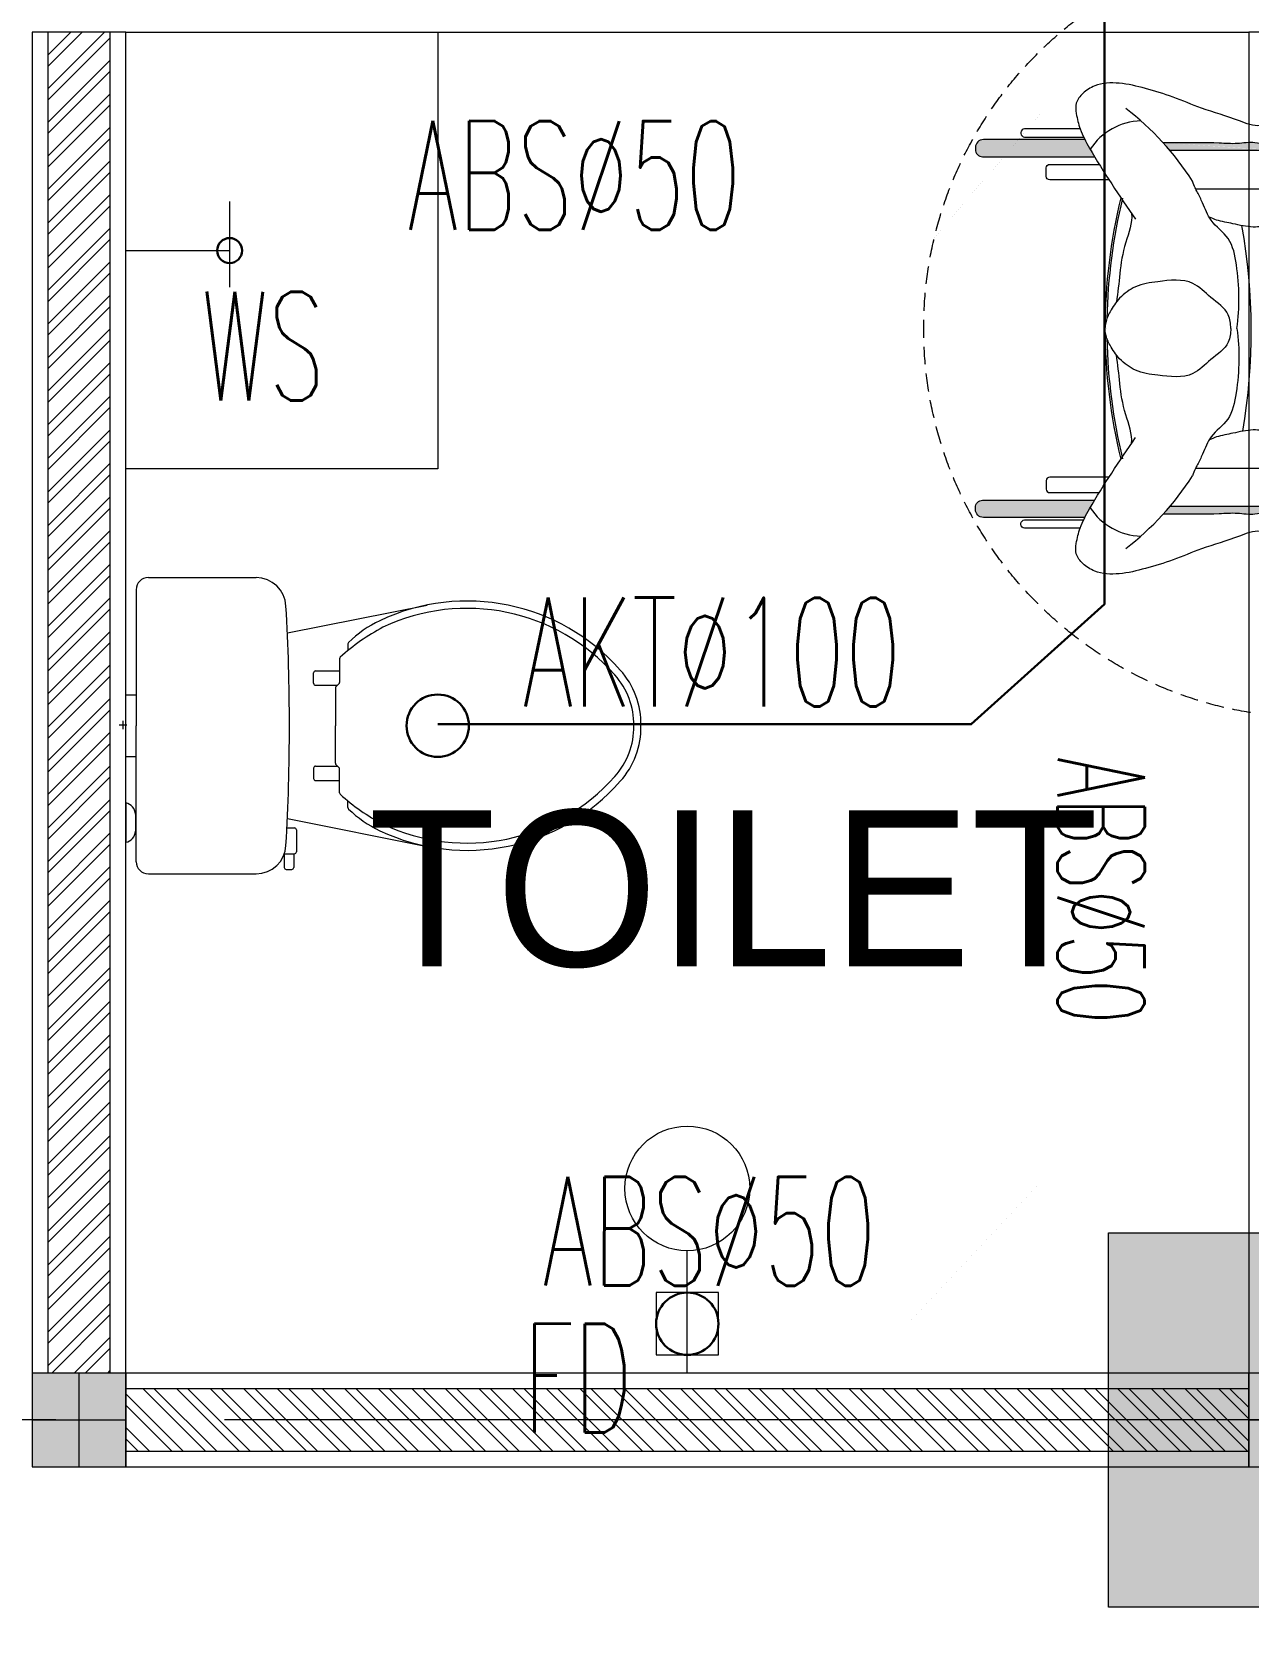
# Model space of a CAD drawing. Header units: millimetres. Extents: x -280308 to 6402717, y -14 to 2073074.
# Drawn here: x 5533 to 7483, y 492513 to 495098 of the extents above; entities that cross this region are included whole.
import ezdxf
from ezdxf.enums import TextEntityAlignment as Align

# ---------------------------------------------------------------- set-up
doc = ezdxf.new("R2010")
doc.units = ezdxf.units.MM
for name, pattern in [('ACAD_ISO08W100', [36, 24, -3, 6, -3]), ('DASHED2', [0.375, 0.25, -0.125]), ('Default', [0])]:
    doc.linetypes.add(name, pattern=pattern)
doc.layers.get('0').update_dxf_attribs({"lineweight": 0})
for name, color, linetype, lineweight, true_color in [('-P-ABK', 7, 'Continuous', 30, 0x05ffff), ('-P-AK', 7, 'Continuous', 30, 0xff0a0a), ('A-FILL-1', 7, 'Continuous', 0, 0x454545), ('A-FILL-4', 9, 'Continuous', 0, 0x808080), ('P-AKT', 7, 'Continuous', 30, 0xfe0101)]:
    doc.layers.add(name, color=color, linetype=linetype, lineweight=lineweight, true_color=true_color)
for name, color, linetype, lineweight in [('A-ALINE-1', 91, 'Continuous', 20), ('A-ALINE-3', 111, 'Continuous', 15), ('A-ALINE-6', 117, 'Continuous', 9), ('A-ANNOTATION', 144, 'Continuous', 0), ('A-Furn', 250, 'Continuous', 0), ('A-FURN-EQPM', 177, 'Continuous', 0), ('ARSIR', 251, 'Continuous', 0), ('I-FURN-EQPM', 175, 'Continuous', 0), ('Struktur', 80, 'Continuous', 20)]:
    doc.layers.add(name, color=color, linetype=linetype, lineweight=lineweight)
doc.layers.add('A-TEXT', color=254, linetype='Continuous')
doc.layers.add('Teks-PL', color=7, linetype='Default', true_color=0xff0a0a)
doc.styles.add('Annotative', font='arial.ttf', dxfattribs={"height": 1.25})
doc.styles.add('romans', font='BKANT.TTF')
doc.styles.add('RS', font='ROMANS.SHX', dxfattribs={"width": 0.8})
doc.styles.get("Standard").update_dxf_attribs({"font": 'arial.ttf'})

# ---------------------------------------------------------------- blocks, each defined once
blk = doc.blocks.new('disable people')
at = {"layer": 'A-FILL-4'}
h = blk.add_hatch(color=256, dxfattribs=at)
edge = h.paths.add_edge_path()
edge.add_spline(control_points=[(-3.796474417917125, 4.952000308492416), (-3.760681164754715, 5.053013868617654), (-3.704158616363202, 5.157722778494588), (-3.734610711559071, 5.255821520916697)], knot_values=[0.9037914775148974, 0.9037914775148974, 0.9037914775148974, 0.9037914775337845, 1.21384703267489, 1.21384703267489, 1.21384703267489, 1.213847032693339], degree=3, periodic=0)
edge.add_line((-3.734610711562709, 5.255821520934205), (-4.964782523813881, 5.255821520934205))
edge.add_arc((-4.964782523813483, 5.035821520934178), 0.2200000000000129, 89.99999999999999, 179.9999999999926)
edge.add_line((-5.184782523814647, 5.035821520934178), (-5.184782523814647, 4.952000308504779))
edge.add_line((-5.184782523814647, 4.952000308504921), (-3.796474417913829, 4.952000308504921))
edge = h.paths.add_edge_path()
edge.add_spline(control_points=[(0.1341749100720335, 5.166089496497762), (-0.07234800000333053, 5.166001675629786), (-0.553623694469934, 5.165540411955988), (-1.20498952116759, 5.174735433441811), (-1.923735004729679, 5.122992935595903), (-2.472725316985816, 5.224835962467296), (-2.818046584459807, 5.044581019589032), (-3.008957661264503, 4.952000308504921)], knot_values=[0.4124965523283914, 0.4124965523283914, 0.4124965523283914, 0.4124965523283914, 0.6874227009135008, 1.856497828568305, 2.363121600141893, 2.852056937546859, 3.479819935797773, 3.479819935797798, 3.479819935797798, 3.479819935797798], degree=3, periodic=0)
edge.add_line((-3.008957661264503, 4.952000308504921), (-0.05374037849282143, 4.952000308504893))
edge.add_arc((6.001229472374689, -0.1731919023486626), 7.932859200384009, 137.696407415366, 139.7539587547804, ccw=False)
edge = h.paths.add_edge_path()
edge.add_line((5.131749954041879, 5.255821520934205), (2.308872463095783, 5.255821520934205))
edge.add_spline(control_points=[(2.308872463096122, 5.255821520934205), (2.267732188407535, 5.17631198661752), (2.17731957034448, 5.015793417558143), (2.084681671298313, 4.857544409941738), (2.036732091110025, 4.777055949464057)], knot_values=[9.278145445618577, 9.278145445618577, 9.278145445618577, 9.278145445618577, 9.545772737748978, 9.82631843046447, 9.82631843046447, 9.82631843046447, 9.82631843046447], degree=3, periodic=0)
edge.add_line((2.036732091110025, 4.777055949464057), (5.151749954040608, 4.777055949464028))
edge.add_arc((5.151749954042316, 4.977055949464102), 0.1999999999999886, 270, 360)
edge.add_line((5.351749954041225, 4.977055949464102), (5.351749954041168, 5.035821520934263))
edge.add_arc((5.131749954041879, 5.035821520934178), 0.2200000000000118, 7.404331298447066e-12, 89.99999999999999)
edge = h.paths.add_edge_path()
edge.add_spline(control_points=[(-3.734610711559071, -5.255821520915617), (-3.704158616363202, -5.157722778493792), (-3.760681164754715, -5.053013868616347), (-3.796474417917125, -4.952000308491563)], knot_values=[0.9037914775148975, 0.9037914775333468, 0.9037914775333468, 0.9037914775333468, 1.213847032674452, 1.213847032693339, 1.213847032693339, 1.213847032693339], degree=3, periodic=0)
edge.add_line((-3.796474417911668, -4.952000308503841), (-5.184782523812599, -4.952000308503841))
edge.add_line((-5.184782523814647, -4.952000308503841), (-5.18478252381459, -5.035821520933212))
edge.add_arc((-4.964782523813483, -5.035821520933098), 0.2200000000000129, 180, 270)
edge.add_line((-4.964782523813483, -5.255821520933125), (-3.734610711562426, -5.255821520933125))
edge = h.paths.add_edge_path()
edge.add_line((-0.05374037849287561, -4.952000308503841), (-3.008957661264615, -4.952000308503841))
edge.add_spline(control_points=[(-3.008957661264503, -4.952000308503841), (-2.818046584459807, -5.044581019588179), (-2.472725316985816, -5.224835962466216), (-1.923735004729679, -5.12299293559505), (-1.20498952116759, -5.174735433440958), (-0.553623694469934, -5.165540411954737), (-0.07234800000333053, -5.166001675628706), (0.1341749100720335, -5.166089496496454)], knot_values=[0.4124965523283917, 0.4124965523283917, 0.4124965523283917, 0.4124965523284174, 1.040259550579332, 1.529194887984297, 2.035818659557886, 3.204893787212689, 3.479819935797799, 3.479819935797799, 3.479819935797799, 3.479819935797799], degree=3, periodic=0)
edge.add_arc((6.001229472376508, 0.1731919023482078), 7.93285920038395, 220.2460412452068, 222.3035925846204, ccw=False)
edge = h.paths.add_edge_path()
edge.add_arc((5.151749954042316, -4.977055949463022), 0.1999999999999886, 0, 89.99999999999999)
edge.add_line((5.151749954042316, -4.777055949462977), (2.03673209111179, -4.777055949463005))
edge.add_spline(control_points=[(2.036732091110025, -4.777055949462977), (2.084681671298313, -4.857544409940431), (2.232165906039882, -5.109484857939435), (2.374009886807471, -5.367177794302108), (2.440898637138162, -5.551188368630221)], knot_values=[8.953599230115874, 8.953599230115874, 8.953599230115874, 8.953599230115874, 9.234144922831332, 9.82631843046441, 9.826318430464434, 9.826318430464434, 9.826318430464434], degree=3, periodic=0)
edge.add_arc((0.7053364612966107, -4.04279776307277), 1.733346163484878, 327.02309260736433, 327.0237538441636, ccw=False)
edge.add_spline(control_points=[(2.036732091110025, -4.777055949462977), (2.084681671298313, -4.857544409940431), (2.232165906039882, -5.109484857939435), (2.374009886807471, -5.367177794302108), (2.440898637138162, -5.551188368630221)], knot_values=[8.953599230115874, 8.953599230115874, 8.953599230115874, 8.953599230115874, 9.234144922831332, 9.82631843046441, 9.826318430464434, 9.826318430464434, 9.826318430464434], degree=3, periodic=0)
edge.add_line((2.308799040582016, -5.255821520933125), (5.131749954041821, -5.255821520933154))
edge.add_arc((5.131749954041879, -5.035821520933098), 0.2200000000000118, 270, 359.9999999999482)
edge.add_line((5.351749954041225, -5.035821520933325), (5.351749954041281, -4.977055949462965))
h = blk.add_hatch(dxfattribs=at)
h.set_pattern_fill('_USER', color=256, scale=0.2999999999999999, style=0, pattern_type=0)
h.set_pattern_definition([(360, (-5.456968210637569e-12, -2.842170943040401e-13), (7.395570986446986e-32, 0.3), [])])
edge = h.paths.add_edge_path()
edge.add_spline(control_points=[(-11.84368881340561, 2.723015967266292), (-11.80630735148043, 2.722610891474005), (-11.70819034366286, 2.721547668618996), (-11.61031172560615, 2.728856529663688), (-11.54972374569115, 2.733380797935752)], knot_values=[0, 0, 0, 0, 0.1121097829463906, 0.2942601996699649, 0.2942601996699649, 0.2942601996699649, 0.2942601996699649], degree=3, periodic=0)
edge.add_spline(control_points=[(-11.54972374569115, 2.733380797935752), (-11.53484815880256, 2.736247567797591), (-11.47003685719392, 2.745536439978423), (-11.36826084976747, 2.72479947738816), (-11.306672703613, 2.6447510459368), (-11.24782621166378, 2.610484695002697), (-10.96949606972703, 2.549332237655335), (-10.74909445872436, 2.772073311572058), (-10.5228854389261, 2.880681640590865)], knot_values=[5.436664725832285, 5.436664725832285, 5.436664725832285, 5.436664725832285, 5.482184118797054, 5.63248936469224, 5.71609653018408, 5.778112604277349, 5.832864719823681, 6.558060987042688, 6.558060987042688, 6.558060987042688, 6.558060987042688], degree=3, periodic=0)
edge.add_line((-10.5228854389261, 2.880681640590865), (-10.52288543892609, 4.274822013010747))
edge.add_line((-10.5228854389261, 4.274822013010635), (-13.10916806575664, 4.274822013010636))
edge.add_line((-13.10916806575733, 4.274822013010635), (-13.10916806575733, 2.778481744722516))
edge.add_spline(control_points=[(-13.10916806575733, 2.778481744722512), (-12.82295144472664, 2.822346398972513), (-12.41668017873963, 2.754237778142112), (-12.01270156310056, 2.608782090787145), (-11.9026220646665, 2.624670677752874)], knot_values=[3.85022029909312, 3.850220299093444, 3.850220299093444, 3.850220299093444, 4.723214524291371, 5.067106132655391, 5.067106132655391, 5.067106132655391, 5.067106132688122], degree=3, periodic=0)
edge.add_arc((-10.49828518709546, 1.8499546098883), 1.603853812364077, 147.0195933812169, 151.1162485193678, ccw=False)
edge = h.paths.add_edge_path()
edge.add_spline(control_points=[(-11.10131507691221, 1.321645051041912), (-11.26820317942656, 1.353449058260139), (-11.54271718581731, 1.405746173674288), (-11.85950975244123, 1.421612261374548), (-12.00627843078473, 1.420929790504033), (-12.04364457507836, 1.420756038819889)], knot_values=[0, 0, 0, 0, 0.5089906555588182, 0.8372314890067583, 0.9493412719532057, 0.9493412719532057, 0.9493412719532057, 0.9493412719532057], degree=3, periodic=0)
edge.add_arc((-10.49828518709546, 1.8499546098883), 1.603853812364076, 193.9046284335562, 195.5217729613365, ccw=False)
edge.add_spline(control_points=[(-12.05514138739818, 1.464538181836133), (-12.39829801821179, 1.46764695568163), (-12.74615257863297, 1.465605107812507), (-13.10916806575915, 1.44694142760477)], knot_values=[0.4692719010675678, 0.4692719010675678, 0.4692719010675678, 0.4692719010675678, 1.51441113184759, 1.514411131847849, 1.514411131847849, 1.514411131847849], degree=3, periodic=0)
edge.add_line((-13.10916806575733, 1.44694142760477), (-13.10916806575733, 0.7534304279870407))
edge.add_line((-13.10916806575733, 0.7534304279870412), (-10.52288543892678, 0.7534304279870412))
edge.add_line((-10.5228854389261, 0.7534304279870412), (-10.5228854389261, 1.191359744353121))
edge.add_spline(control_points=[(-10.5228854389261, 1.191359744352894), (-10.71802839497832, 1.226449273625576), (-10.91033044466531, 1.271692798998856), (-11.10131507691221, 1.321645051041912)], knot_values=[0.5122589669724955, 0.5122589669724955, 0.5122589669724955, 0.5122589669753015, 1.104645887850228, 1.104645887850228, 1.104645887850228, 1.104645887850228], degree=3, periodic=0)
h = blk.add_hatch(dxfattribs=at)
h.set_pattern_fill('_USER', color=256, scale=0.2999999999999999, style=0, pattern_type=0)
h.set_pattern_definition([(360, (-5.456968210637569e-12, 1.13686837721616e-12), (-7.347638122947742e-17, -0.2999999999999999), [])])
edge = h.paths.add_edge_path()
edge.add_spline(control_points=[(-11.84368881340561, -2.723015967265212), (-11.80630735148043, -2.722610891472925), (-11.70819034366286, -2.721547668617916), (-11.61031172560615, -2.728856529662664), (-11.54972374569115, -2.733380797934899)], knot_values=[0, 0, 0, 0, 0.1121097829463906, 0.2942601996699649, 0.2942601996699649, 0.2942601996699649, 0.2942601996699649], degree=3, periodic=0)
edge.add_spline(control_points=[(-11.54972374569115, -2.733380797934899), (-11.53484815880256, -2.736247567796511), (-11.47003685719392, -2.745536439977116), (-11.36826084976747, -2.72479947738708), (-11.306672703613, -2.644751045935948), (-11.24782621166378, -2.610484695001844), (-10.96949606972703, -2.549332237654482), (-10.74909445872436, -2.772073311571205), (-10.5228854389261, -2.880681640589785)], knot_values=[5.436664725832285, 5.436664725832285, 5.436664725832285, 5.436664725832285, 5.482184118797054, 5.63248936469224, 5.71609653018408, 5.778112604277349, 5.832864719823681, 6.558060987042688, 6.558060987042688, 6.558060987042688, 6.558060987042688], degree=3, periodic=0)
edge.add_line((-10.5228854389261, -2.880681640589785), (-10.52288543892609, -4.274822013009667))
edge.add_line((-10.5228854389261, -4.274822013009555), (-13.10916806575664, -4.274822013009555))
edge.add_line((-13.10916806575733, -4.274822013009555), (-13.10916806575733, -2.778481744721437))
edge.add_spline(control_points=[(-13.10916806575733, -2.778481744721432), (-12.82295144472664, -2.822346398971661), (-12.41668017873963, -2.754237778141317), (-12.01270156310056, -2.608782090786292), (-11.9026220646665, -2.624670677752022)], knot_values=[3.85022029909312, 3.850220299093444, 3.850220299093444, 3.850220299093444, 4.723214524291371, 5.067106132655391, 5.067106132655391, 5.067106132655391, 5.067106132688122], degree=3, periodic=0)
edge.add_arc((-10.49828518709546, -1.849954609887163), 1.603853812364077, 208.8837514806322, 212.9804066187831)
edge = h.paths.add_edge_path()
edge.add_spline(control_points=[(-11.10131507691221, -1.321645051040832), (-11.26820317942656, -1.353449058259002), (-11.54271718581731, -1.405746173672924), (-11.85950975244123, -1.421612261373639), (-12.00627843078473, -1.420929790502896), (-12.04364457507836, -1.420756038818865)], knot_values=[0, 0, 0, 0, 0.5089906555588182, 0.8372314890067583, 0.9493412719532057, 0.9493412719532057, 0.9493412719532057, 0.9493412719532057], degree=3, periodic=0)
edge.add_arc((-10.49828518709546, -1.849954609887163), 1.603853812364076, 164.4782270386635, 166.0953715664438)
edge.add_spline(control_points=[(-12.05514138739818, -1.464538181834996), (-12.39829801821179, -1.467646955680721), (-12.74615257863297, -1.465605107811598), (-13.10916806575915, -1.446941427603633)], knot_values=[0.4692719010675678, 0.4692719010675678, 0.4692719010675678, 0.4692719010675678, 1.51441113184759, 1.514411131847849, 1.514411131847849, 1.514411131847849], degree=3, periodic=0)
edge.add_line((-13.10916806575733, -1.446941427603633), (-13.10916806575733, -0.753430427985904))
edge.add_line((-13.10916806575733, -0.7534304279861885), (-10.52288543892678, -0.7534304279861892))
edge.add_line((-10.5228854389261, -0.7534304279861885), (-10.5228854389261, -1.191359744352268))
edge.add_spline(control_points=[(-10.5228854389261, -1.191359744351757), (-10.71802839497832, -1.226449273624439), (-10.91033044466531, -1.271692798997492), (-11.10131507691221, -1.321645051040832)], knot_values=[0.5122589669724955, 0.5122589669724955, 0.5122589669724955, 0.5122589669753015, 1.104645887850228, 1.104645887850228, 1.104645887850228, 1.104645887850228], degree=3, periodic=0)
for p, q in [((-8.202746146980644, 4.274822013010635), (-8.202746146980644, 2.985387214360799)), ((-8.202746146980644, 1.237720448978507), (-8.202746146980644, -1.23772044897737)), ((-8.202746146980644, -2.985387214359719), (-8.202746146980644, -4.274822013009555))]:
    blk.add_line(p, q, dxfattribs=at)
for points in [[(2.4408986371418, 5.551188368631301), (3.985710528006166, 5.551188368631301, -0.414213562373095), (4.085710528004711, 5.451188368631392), (4.085710528004711, 5.426046132553836, -0.414213562373095), (3.985710528006166, 5.326046132553756), (2.344216868157673, 5.326046132553756)], [(-5.184782523807371, 4.952000308504921), (-5.184782523807371, 5.035821520934178, -0.414213562373095), (-4.964782523809845, 5.255821520934205), (-3.734610711555433, 5.255821520934205)], [(2.30887246309976, 5.255821520934205), (5.131749954045517, 5.255821520934205, -0.4142135623730981), (5.351749954046682, 5.035821520934178), (5.351749954046682, 4.977055949464102, -0.414213562373095), (5.151749954045954, 4.777055949464057), (2.036706903287268, 4.777055949464057)], [(1.636438218787589, 4.132746635153126), (3.282262380906104, 4.132746635153126, 0.4142135623730451), (3.382262380908287, 4.232746635153262), (3.382262380908287, 4.465441665068283, 0.414213562373095), (3.282262380906104, 4.56544166506842), (1.908734547932909, 4.565441665068136)], [(1.636438218787589, -4.13274663515341), (3.282262380906104, -4.13274663515341, -0.4142135623730451), (3.382262380908287, -4.232746635153546), (3.382262380908287, -4.465441665068795, -0.414213562373095), (3.282262380906104, -4.565441665068704), (1.908734547932909, -4.565441665068477)], [(2.308877528723315, -5.255821520933125), (5.131749954045517, -5.255821520933125, 0.4142135623730981), (5.351749954046682, -5.035821520933098), (5.351749954046682, -4.977055949463022, 0.414213562373095), (5.151749954045954, -4.777055949462977), (2.036706903287268, -4.777055949462977)], [(-5.184782523807371, -4.952000308503841), (-5.184782523807371, -5.035821520933098, 0.414213562373095), (-4.964782523809845, -5.255821520933125), (-3.734610711555433, -5.255821520933125)], [(2.4408986371418, -5.551188368630221), (3.985710528006166, -5.551188368630221, 0.414213562373095), (4.085710528004711, -5.451188368630312), (4.085710528004711, -5.426046132552813, 0.414213562373095), (3.985710528006166, -5.326046132552904), (2.344216868157673, -5.326046132552904)]]:
    blk.add_lwpolyline(points, format="xyb", dxfattribs=at)
for points in [[(-0.7716928118115902, 3.881550911005661), (-7.007824699383491, 3.881550911005661), (-7.007824699383491, 4.952000308504921), (-0.05374037848923763, 4.952000308504921)], [(-13.10916806575187, 2.778481744728197), (-13.10916806575187, 4.274822013010635), (-10.52288543892246, 4.274822013010635), (-10.52288543892246, 2.880681640590865)], [(-10.52288543892246, 1.191359744319243), (-10.52288543892246, 0.7534304279870412), (-13.10916806575187, 0.7534304279870412), (-13.10916806575187, 1.446941427605225)], [(-13.10916806575187, -1.446941427604088), (-13.10916806575187, -0.7534304279861885), (-10.52288543892246, -0.7534304279861885), (-10.52288543892246, -1.191359744318333)], [(-10.52288543892246, -1.191359744318333), (-10.52288543892246, -0.7534304279861885), (-13.10916806575187, -0.7534304279861885), (-13.10916806575187, -1.446941427604088)], [(-10.52288543892246, -2.880681640589557), (-10.52288543892246, -4.274822013009555), (-13.10916806575187, -4.274822013009555), (-13.10916806575187, -2.778481744727117)], [(-13.10916806575187, -2.778481744727117), (-13.10916806575187, -4.274822013009555), (-10.52288543892246, -4.274822013009555), (-10.52288543892246, -2.880681640589557)], [(-0.7716928118115902, -3.881550911004581), (-7.007824699383491, -3.881550911004581), (-7.007824699383491, -4.952000308503841), (-0.05374037848741864, -4.952000308503841)]]:
    blk.add_lwpolyline(points, dxfattribs=at)
for points in [[(-13.10916806575187, 4.795772278258937), (-7.007824699383491, 4.795772278258937), (-7.007824699383491, 4.274822013010635), (-13.10916806575187, 4.274822013010635)], [(-13.10916806575187, -4.274822013009555), (-7.007824699383491, -4.274822013009555), (-7.007824699383491, -4.795772278257857), (-13.10916806575187, -4.795772278257857)], [(-13.10916806575187, -4.79577227825763), (-7.007824699383491, -4.79577227825763), (-7.007824699383491, -4.274822013009555), (-13.10916806575187, -4.274822013009555)]]:
    blk.add_lwpolyline(points, close=True, dxfattribs=at)
at = {"layer": 'A-FILL-4', "linetype": 'DASHED2', "ltscale": 2}
blk.add_circle((-4.032044972002041, 5.684341886080801e-13), 10.82285678946162, dxfattribs=at)
at = {"layer": 'A-FILL-4'}
for centre, radius, start, end in [((6.001229472381965, -0.1731919023484352), 7.932859200384001, 127.5204071296238, 147.4062370725861), ((0.7053364602925285, 4.042797764629086), 1.733346163484867, 32.98970642474525, 88.42289004785182), ((-13.74668270498478, -0.04341019569847049), 15.44764756680718, 1.182090759333106, 13.72631994225427), ((-13.74668270498478, -0.04341019569847049), 15.49764756680718, 0.1604904385792841, 13.72631994225427), ((-10.49828518709, 1.8499546098883), 1.603853812364076, 147.0195933826843, 195.5217729614681), ((-10.38617540414452, 1.8499546098883), 1.603853812364076, 147.0195933826843, 195.5217729614681), ((14.27937685350298, 0.06775199395133313), 16.59864857667759, 170.3286188685546, 190.1626872323025), ((-12.69504205342673, -4.606921862426645), 6.728132541871835, 84.78551859402995, 94.76708404660036), ((-13.74668270498114, 0.04341019570074423), 15.44764756680434, 346.2736800577457, 358.8179092406669), ((-13.74668270498114, 0.04341019570074423), 15.49764756680435, 346.2736800577457, 359.8395095614207), ((-13.74668270498478, -0.04341019569847049), 15.44764756680718, 0.1604904385792841, 0.1610099051522045), ((-10.49828518709, -1.849954609887163), 1.603853812364076, 164.4782270385319, 212.9804066173157), ((-10.38617540414452, -1.849954609887163), 1.603853812364076, 164.4782270385319, 212.9804066173157), ((-12.69504205342673, 4.606921862427726), 6.728132541871835, 265.2329159533996, 275.2144814059701), ((6.001229472381965, 0.1731919023497994), 7.932859200384001, 212.5937629274139, 232.4795928703763), ((0.7053364602925285, -4.042797764628233), 1.733346163484867, 271.5771099521482, 327.0102935752548)]:
    blk.add_arc(centre, radius, start, end, dxfattribs=at)
for points in [[(-4.92346149860532, 5.255821520934205), (-4.763444462907501, 5.548488725255311), (-4.598746377016141, 5.706342594715352), (-3.795142421198761, 6.036484532325346), (-3.426854836276107, 5.940611925619805), (-2.83078820989067, 5.728755613769636), (-2.566758833625499, 5.644812886039915), (-1.990014397371851, 5.77694535444266), (-0.9296119438040478, 6.130492836126223), (-0.1419316975516267, 6.437829670206156), (0.6264580426013708, 6.674788378109497), (1.355821926739736, 6.821824205640951), (2.03613892919202, 6.747111713511686), (2.366979790260302, 6.535991856629323), (2.546758790460444, 6.270681361221932), (2.546758790460444, 5.977235520005024), (2.4408986371418, 5.551188368631301), (2.178919851432511, 5.020117206751138), (1.563051972347239, 4.019382088696602), (0.9042720964644104, 3.036488685107713)], [(-11.59479933503098, 1.458273844522409), (-13.10916806575187, 1.44694142760477), (-13.60667026066403, 1.498036116953244), (-13.89975817351478, 1.866144042570795), (-13.88104616483179, 2.260011965725369), (-13.6895420801302, 2.538489094402166), (-13.51049322462313, 2.652381983495161), (-13.10916806575187, 2.778481744722512), (-12.24121315577941, 2.684816428400097), (-11.9026220646283, 2.624670677757422), (-11.6864549030779, 2.695858412372388), (-11.58829313107708, 2.724656443567028), (-11.50436550326049, 2.739278829181558), (-11.35904478900738, 2.70089189191475), (-11.29807203763994, 2.643686282815679), (-11.24447784318909, 2.612482825203188), (-11.19131079044928, 2.599403885649735), (-10.52288543892246, 2.880681640590865), (-9.794960447152334, 2.978637757924389), (-8.898797660205673, 2.922233265498733), (-8.608041948751634, 2.974222485651126), (-7.978096220525913, 2.974222485651126), (-5.459508429310517, 3.120158817032916), (-2.862528005884087, 2.87969555159134), (-2.371240473639773, 2.822748566114569), (-1.807424389844527, 2.913683812752424), (-1.35487122052109, 3.017778437834522), (-1.14944398208354, 3.098118711132884)], [(-11.84368881339833, 2.723015967266292), (-11.73157903045285, 2.723015967266292), (-11.5497237456857, 2.733380797935752)], [(-12.0436445750729, 1.420756038819889), (-11.93153479212742, 1.420756038819889), (-11.6037811244496, 1.402879292288389), (-11.10095268296573, 1.321575989310304)], [(-11.59479933503098, 1.458273844522409), (-10.52288543892246, 1.191359744353122), (-9.83083267098118, 1.132548455971346), (-8.963526649984487, 1.24073196201698), (-8.6391886196634, 1.25427512685269), (-5.976700821847771, 0.8565910165420973), (-4.215992548008217, 0.3886604790008619), (-3.813472225867372, 0.09260624280796037), (-3.74400946284004, 6.821210263296962e-13)], [(-1.752623687929372, 6.821210263296962e-13), (-1.679207983477681, 0.3788307068211338), (-1.194287836962758, 0.8637508533374785), (-0.6959840598392475, 1.251223035229941), (0.2821704783109453, 1.301328029997421), (0.9016085141356598, 1.159748884299916), (1.342330865873009, 0.8397630039512478), (1.609774513437515, 0.4677343058569932), (1.7303854847396, 0.1585836488836776), (1.750904063925191, 6.821210263296962e-13)], [(-11.59479933503098, -1.458273844521273), (-10.52288543892246, -1.191359744351985), (-9.83083267098118, -1.132548455970209), (-8.963526649984487, -1.240731962016071), (-8.6391886196634, -1.25427512685178), (-5.976700821847771, -0.8565910165411879), (-4.215992548008217, -0.3886604789997818), (-3.813472225867372, -0.0926062428068235), (-3.74400946284004, 6.821210263296962e-13)], [(-1.752623687929372, 6.821210263296962e-13), (-1.679207983477681, -0.3788307068202812), (-1.194287836962758, -0.8637508533363416), (-0.6959840598392475, -1.251223035229032), (0.2821704783109453, -1.301328029996512), (0.9016085141356598, -1.159748884299006), (1.342330865873009, -0.8397630039503383), (1.609774513437515, -0.4677343058559131), (1.7303854847396, -0.1585836488827681), (1.750904063925191, 6.821210263296962e-13)], [(-12.0436445750729, -1.420756038818865), (-11.93153479212742, -1.420756038818865), (-11.6037811244496, -1.402879292287309), (-11.10095268296573, -1.321575989309224)], [(-11.59479933503098, -1.458273844521273), (-13.10916806575187, -1.446941427603633), (-13.60667026066403, -1.498036116952335), (-13.89975817351478, -1.866144042569658), (-13.88104616483179, -2.260011965724061), (-13.6895420801302, -2.538489094401086), (-13.51049322462313, -2.652381983494308), (-13.10916806575187, -2.778481744721432), (-12.24121315577941, -2.684816428398847), (-11.9026220646283, -2.624670677756342), (-11.6864549030779, -2.695858412371138), (-11.58829313107708, -2.724656443566175), (-11.50436550326049, -2.739278829180478), (-11.35904478900738, -2.700891891913727), (-11.29807203763994, -2.643686282814599), (-11.24447784318909, -2.612482825202108), (-11.19131079044928, -2.599403885648883), (-10.52288543892246, -2.880681640589557), (-9.794960447152334, -2.978637757923536), (-8.898797660205673, -2.922233265497709), (-8.608041948751634, -2.974222485650046), (-7.978096220525913, -2.974222485650046), (-5.459508429310517, -3.120158817032063), (-2.862528005884087, -2.87969555159026), (-2.371240473639773, -2.822748566113489), (-1.807424389844527, -2.913683812751572), (-1.35487122052109, -3.017778437833442), (-1.14944398208354, -3.098118711131576)], [(-11.84368881339833, -2.723015967265212), (-11.73157903045285, -2.723015967265212), (-11.5497237456857, -2.733380797934899)], [(-4.92346149860532, -5.255821520933125), (-4.763444462907501, -5.548488725254231), (-4.598746377016141, -5.706342594714272), (-3.795142421198761, -6.03648453232455), (-3.426854836276107, -5.940611925618725), (-2.83078820989067, -5.728755613768556), (-2.566758833625499, -5.644812886039119), (-1.990014397371851, -5.776945354441352), (-0.9296119438040478, -6.130492836125143), (-0.1419316975516267, -6.437829670204849), (0.6264580426013708, -6.674788378108417), (1.355821926739736, -6.821824205640098), (2.03613892919202, -6.747111713510606), (2.366979790260302, -6.535991856628527), (2.546758790460444, -6.270681361220852), (2.546758790460444, -5.977235520003944), (2.4408986371418, -5.551188368630221), (2.178919851432511, -5.020117206750058), (1.563051972347239, -4.019382088695522), (0.9042720964644104, -3.03648868510669)]]:
    blk.add_spline(points, degree=3, dxfattribs=at)
for points, knots in [([(-4.55304981617337, 5.255821520934205), (-4.44408765272965, 5.319476199870394), (-4.271124962240719, 5.420519389388119), (-4.005306797280355, 5.400308982167644), (-3.806213152574855, 5.38846130049177), (-3.685750421065677, 5.19182424979499), (-3.76068116474562, 5.053013868623566), (-3.796474417913487, 4.952000308492416)], [0, 0, 0, 0, 0.3643785654112465, 0.5784016675004325, 0.8028129588361705, 0.9037914775148975, 1.213847032674452, 1.213847032693339, 1.213847032693339, 1.213847032693339]), ([(-3.008957661259046, 4.952000308504921), (-2.81804658445617, 5.044581019589032), (-2.472725316982178, 5.224835962467296), (-1.923735004726041, 5.122992935595903), (-1.204989521160314, 5.174735433441811), (-0.553623694466296, 5.165540411955988), (-0.07234799999605457, 5.166001675629786), (0.1341749100756715, 5.166089496497762)], [0.4124965523283917, 0.4124965523283917, 0.4124965523283917, 0.4124965523284174, 1.040259550579332, 1.529194887984297, 2.035818659557886, 3.204893787212689, 3.479819935797799, 3.479819935797799, 3.479819935797799, 3.479819935797799]), ([(-1.917630208828996, 6.821210263296962e-13), (-2.002951065873276, 0.5861983700835935), (-1.984904643773916, 1.423382585758645), (-1.754530612099188, 2.56520043551518), (-1.180960578692975, 2.932423450644592), (-0.9940378273913666, 3.432979146506568), (-0.8299030799516913, 3.791739230981875), (-0.731230450748626, 3.941771400581729), (-0.6822919925580209, 4.100073350454295)], [0, 0, 0, 0, 1.791248952052102, 2.558187510465277, 3.251589097511465, 3.791340900402426, 4.122046679619813, 4.432598645382432, 4.432598645382432, 4.432598645382432, 4.432598645382432]), ([(1.01444285360958, 3.198577945729312), (0.9780577476449253, 2.936577535408787), (1.364929918432608, 2.00547676408587), (1.340956575120799, 1.259444682176991), (1.433033113185957, 0.7354493184784587)], [7.41058440054706, 7.41058440054706, 7.41058440054706, 7.41058440054706, 8.083990264019953, 9.6731938569707, 9.6731938569707, 9.6731938569707, 9.6731938569707]), ([(-1.917630208828996, 6.821210263296962e-13), (-2.002951065873276, -0.5861983700827409), (-1.984904643773916, -1.423382585757508), (-1.771231884324152, -2.529998986766998), (-1.180960578692975, -2.932423450643739), (-0.9940378273913666, -3.432979146505261), (-0.8299030799516913, -3.791739230980795), (-0.731230450748626, -3.941771400580421), (-0.6822919925580209, -4.100073350453215)], [0, 0, 0, 0, 1.791248952052102, 2.558187510465277, 3.251589097511465, 3.791340900402426, 4.122046679619813, 4.432598645382432, 4.432598645382432, 4.432598645382432, 4.432598645382432]), ([(1.01444285360958, -3.198577945728232), (0.9780577476449253, -2.93657753540748), (1.364929918432608, -2.005476764084506), (1.340956575120799, -1.259444682175911), (1.433033113185957, -0.7354493184776061)], [7.41058440054706, 7.41058440054706, 7.41058440054706, 7.41058440054706, 8.083990264019953, 9.6731938569707, 9.6731938569707, 9.6731938569707, 9.6731938569707]), ([(-4.55304981617337, -5.255821520933125), (-4.44408765272965, -5.319476199869598), (-4.271124962240719, -5.420519389387266), (-4.005306797280355, -5.400308982166791), (-3.806213152574855, -5.388461300490746), (-3.685750421065677, -5.19182424979391), (-3.76068116474562, -5.053013868622486), (-3.796474417913487, -4.952000308491563)], [0, 0, 0, 0, 0.3643785654112465, 0.5784016675004325, 0.8028129588361705, 0.9037914775148975, 1.213847032674452, 1.213847032693339, 1.213847032693339, 1.213847032693339]), ([(-3.008957661259046, -4.952000308503841), (-2.81804658445617, -5.044581019588179), (-2.472725316982178, -5.224835962466216), (-1.923735004726041, -5.12299293559505), (-1.204989521160314, -5.174735433440958), (-0.553623694466296, -5.165540411954737), (-0.07234799999605457, -5.166001675628706), (0.1341749100756715, -5.166089496496454)], [0.4124965523283917, 0.4124965523283917, 0.4124965523283917, 0.4124965523284174, 1.040259550579332, 1.529194887984297, 2.035818659557886, 3.204893787212689, 3.479819935797799, 3.479819935797799, 3.479819935797799, 3.479819935797799])]:
    blk.add_open_spline(points, degree=3, knots=knots, dxfattribs=at)
blk = doc.blocks.new('A$Ccf87384a')
blk.add_wipeout([(-75, 74.99999999999909), (75.00000000002728, 74.99999999999909), (75.00000000002728, -75), (-75, -75)])
blk.add_wipeout([(-74.99999999999818, -74.99999999999974), (-74.99999999999818, 75.00000000000753), (75, 75.00000000000756), (75, -74.99999999999972)])
at = {"layer": 'A-FILL-1', "ltscale": 0.25}
h = blk.add_hatch(color=256, dxfattribs=at)
h.dxf.hatch_style = 1
h.paths.add_polyline_path([(-75, -75), (-75, 75), (75, 75), (75, -75)])
at = {"layer": 'A-ALINE-1'}
blk.add_lwpolyline([(-75, -75), (-75, 75), (75, 75), (75, -75)], close=True, dxfattribs=at)
at = {"layer": 'A-FILL-1', "ltscale": 0.25}
for p, q in [((0, 75), (0, -75)), ((-75, 0), (75, 0))]:
    blk.add_line(p, q, dxfattribs=at)
blk = doc.blocks.new('A$C286adef0')
at = {"layer": 'A-FILL-1', "ltscale": 0.25}
h = blk.add_hatch(dxfattribs=at)
h.set_pattern_fill('ANSI32', color=256, scale=4, angle=180)
h.set_pattern_definition([(225, (156250.9792370641, -37589.12035217724), (26.94076836320746, -26.94076836320746), []), (225, (156233.0187170642, -37589.12035217724), (26.94076836320746, -26.94076836320746), [])])
h.paths.add_polyline_path([(51572.79650776592, -5346.958887227753), (51572.79650776589, -7496.958887227695), (51672.79650776589, -7496.958887227695), (51672.79650776592, -5346.958887227753)])
at = {"layer": 'A-ALINE-3', "linetype": 'Continuous'}
blk.add_lwpolyline([(51572.79650776592, -5346.958887227753), (51572.79650776589, -7496.958887227695), (51672.79650776589, -7496.958887227695), (51672.79650776592, -5346.958887227753)], close=True, dxfattribs=at)
at = {"layer": 'A-ALINE-6'}
for points in [[(51547.79650776592, -5346.958887227753), (51547.79650776589, -7496.958887227695), (51697.79650776589, -7496.958887227695), (51697.79650776592, -5346.958887227753)], [(51697.79650776589, -5346.958887227695), (53497.79650776589, -5346.958887227695), (53497.79650776589, -7496.958887228859), (51697.79650776589, -7496.958887228859)], [(53497.79650776589, -5346.958887227695), (53497.79650776589, -7496.958887227695), (53647.79650776589, -7496.958887227695), (53647.79650776589, -5346.958887227695)]]:
    blk.add_lwpolyline(points, close=True, dxfattribs=at)
at = {"color": 1, "xscale": 57.6453146154568, "yscale": 57.6453146154568, "zscale": 57.6453146154568, "rotation": 180.0000000000202}
blk.add_blockref('disable people', (53368.22190436334, -5821.958887226821), dxfattribs=at)
at = {"ltscale": 0.25, "xscale": -1, "rotation": 180}
for p in [(51622.79650776589, -7571.958887227695), (53572.79650776589, -7571.958887227695)]:
    blk.add_blockref('A$Ccf87384a', p, dxfattribs=at)
at = {"layer": 'A-FILL-1', "ltscale": 0.25}
h = blk.add_hatch(dxfattribs=at)
h.set_pattern_fill('ANSI32', color=256, scale=4, angle=270)
h.set_pattern_definition([(315, (87189.95797271258, 98356.22384206584), (26.94076836320746, 26.94076836320746), []), (315, (87189.95797271258, 98338.26332206588), (26.94076836320746, 26.94076836320746), [])])
h.paths.add_polyline_path([(53497.79650776589, -7521.958887229674), (51697.79650776592, -7521.958887229674), (51697.79650776592, -7621.958887229674), (53497.79650776589, -7621.958887229674)])
at = {"layer": 'A-ALINE-3', "linetype": 'Continuous'}
blk.add_lwpolyline([(53497.79650776589, -7521.958887229674), (51697.79650776592, -7521.958887229674), (51697.79650776592, -7621.958887229674), (53497.79650776589, -7621.958887229674)], close=True, dxfattribs=at)
at = {"layer": 'A-ALINE-6'}
blk.add_lwpolyline([(53497.79650776589, -7496.958887229674), (51697.79650776592, -7496.958887229674), (51697.79650776592, -7646.958887229674), (53497.79650776589, -7646.958887229674)], close=True, dxfattribs=at)
blk = doc.blocks.new('*U539')
at = {"layer": 'A-ANNOTATION', "linetype": 'ACAD_ISO08W100', "ltscale": 0.25}
blk.add_lwpolyline([(0, -7.641116442098833), (0, -228.3481600789117)], dxfattribs=at)
at = {"layer": 'A-TEXT'}
blk.add_attdef('N', text='', height=0.9, dxfattribs=at).set_placement((0, 2.75), align=Align.MIDDLE_CENTER)
blk = doc.blocks.new('A$Cf37525da')
at = {"color": 124, "xscale": -360.0000000000001, "yscale": 360.0000000000001, "zscale": 360.0000000000001, "rotation": 270}
blk.add_blockref('*U539', (4643.796520509466, -5900), dxfattribs=at)
blk = doc.blocks.new('WASTAFEL 2')
at = {"color": 0, "linetype": 'ByBlock', "lineweight": -2, "ltscale": 0.25}
for p, q in [((48793.28575270518, 63216.78619309526), (48793.28575270518, 63050.44396621513)), ((48871.85340155277, 63050.44396621513), (48734.50680589851, 63050.44396621513))]:
    blk.add_line(p, q, dxfattribs=at)
blk.add_lwpolyline([(48443.28575270518, 63216.78619309526), (49143.28575270518, 63216.78619309526), (49143.28575270518, 62716.78619309526), (48443.28575270518, 62716.78619309526)], close=True, dxfattribs=at)
blk = doc.blocks.new('greg')
at = {"layer": 'I-FURN-EQPM', "ltscale": 1000}
for p, q in [((2016815.603597159, 1433803.731755523), (2016815.603597159, 1433585.670167193)), ((2016835.052543675, 1433823.180702039), (2017007.650006217, 1433823.180702039)), ((2017057.821918391, 1433734.434345878), (2017282.20327301, 1433779.180702039)), ((2017154.858054209, 1433716.909725931), (2017154.858054209, 1433706.195880755)), ((2017099.824018553, 1433653.72203105), (2017099.824018553, 1433670.370329267)), ((2017103.065509639, 1433673.611820353), (2017141.464213042, 1433673.611820353)), ((2017141.464213042, 1433693.09419905), (2017141.464213042, 1433655.018547026)), ((2017103.065509639, 1433650.480539964), (2017138.190307046, 1433650.480539964)), ((2017134.916401049, 1433645.936049921), (2017134.916401049, 1433585.670167193)), ((2017135.904189358, 1433648.265875719), (2017140.476424734, 1433652.688721227)), ((2016798.935849995, 1433634.91489977), (2016815.603597159, 1433634.91489977)), ((2016798.935849995, 1433536.425434616), (2016798.935849995, 1433634.91489977)), ((2016815.603597159, 1433367.608578862), (2016815.603597159, 1433585.670167193)), ((2017134.916401049, 1433525.404284465), (2017134.916401049, 1433585.670167193)), ((2016798.935849995, 1433536.425434616), (2016815.603597159, 1433536.425434616)), ((2017099.824018553, 1433517.618303335), (2017099.824018553, 1433500.970005118)), ((2017103.065509639, 1433520.859794421), (2017138.190307046, 1433520.859794421)), ((2017135.904189358, 1433523.074458666), (2017140.476424734, 1433518.651613159)), ((2017141.464213042, 1433478.246135335), (2017141.464213042, 1433516.32178736)), ((2017103.065509639, 1433497.728514032), (2017141.464213042, 1433497.728514032)), ((2017154.858054209, 1433454.430608455), (2017154.858054209, 1433465.14445363)), ((2016798.937324006, 1433461.84631587), (2016798.937324006, 1433398.746068401)), ((2016814.392753504, 1433443.843892962), (2016814.392753504, 1433416.748491309)), ((2016814.392753504, 1433441.08125827), (2016815.603597159, 1433441.08125827)), ((2017057.821918391, 1433436.905988508), (2017282.20327301, 1433392.159632347)), ((2016814.392753504, 1433419.369102679), (2016815.603597159, 1433419.369102679)), ((2017057.10000026, 1433421.864100003), (2017069.250029578, 1433421.864100003)), ((2017072.491520664, 1433418.622608917), (2017072.491520664, 1433383.6469201)), ((2017052.929955862, 1433380.283231422), (2017052.929955862, 1433358.415153488)), ((2017052.972546811, 1433380.405429014), (2017069.250029578, 1433380.405429014)), ((2017068.128473663, 1433380.405429014), (2017068.128473663, 1433358.415153488)), ((2016835.052543675, 1433348.159632347), (2017007.650006217, 1433348.159632347)), ((2017056.171446948, 1433355.173662402), (2017064.886982577, 1433355.173662402))]:
    blk.add_line(p, q, dxfattribs=at)
for centre, radius, start, end in [((2016835.052543675, 1433803.731755523), 19.44894651539708, 90, 180), ((2017007.650006217, 1433775.206633967), 47.97406807131281, 2.736503768851652, 90), ((2013801.103633085, 1433585.670167193), 3260.114226634514, 356.6267369239184, 3.373263076081678), ((2017346.209755992, 1433458.441642071), 327.066450567261, 41.42370000628628, 115.3669999966041), ((2017346.209755992, 1433458.441642071), 315.3970826580227, 41.42370000628628, 115.3669999966041), ((2017287.33779489, 1433582.733376269), 189.5364667747164, 115.3845000025151, 133.9260308433645), ((2017360.256646721, 1433457.066646836), 322.8838134667711, 117.5155407588588, 132.4037288927967), ((2017144.705704128, 1433693.09419905), 3.241491085899514, 132.4037288927967, 180), ((2017158.099545295, 1433716.909725931), 3.241491085899514, 133.9260308433645, 180), ((2017103.065509639, 1433670.370329267), 3.241491085899514, 90, 180), ((2017496.111817288, 1433588.548959871), 128.5895271779964, 358.7171859547376, 42.14604862632781), ((2017103.065509639, 1433653.72203105), 3.241491085899514, 180, 270), ((2017138.157892135, 1433645.936049921), 3.241491085899514, 134.0485219321383, 180), ((2017138.222721956, 1433655.018547026), 3.241491085899514, 314.0485219321383, 0), ((2017496.111817288, 1433588.548959871), 116.9201592687582, 358.7171859547376, 42.14604862632781), ((2017496.111817288, 1433582.791374515), 116.9201592687582, 317.8539513736722, 1.282814045262398), ((2017496.111817288, 1433582.791374515), 128.5895271779964, 317.8539513736722, 1.282814045262398), ((2017103.065509639, 1433517.618303335), 3.241491085899514, 90, 180), ((2017138.157892135, 1433525.404284465), 3.241491085899514, 180, 225.9514780678617), ((2017138.222721956, 1433516.32178736), 3.241491085899514, 0, 45.95147806786171), ((2017103.065509639, 1433500.970005118), 3.241491085899514, 180, 270), ((2017346.209755992, 1433712.898692314), 327.066450567261, 244.6330000033959, 318.5762999937137), ((2017346.209755992, 1433712.898692314), 315.3970826580227, 244.6330000033959, 318.5762999937137), ((2017144.705704128, 1433478.246135335), 3.241491085899514, 180, 227.5962711072033), ((2017360.256646721, 1433714.273687549), 322.8838134667711, 227.5962711072033, 242.4844592411411), ((2016795.445785095, 1433443.213157381), 18.95746394575405, 1.906645185664254, 79.38681552428244), ((2017158.099545295, 1433454.430608455), 3.241491085899514, 180, 226.0739691566355), ((2017287.33779489, 1433588.606958116), 189.5364667747164, 226.0739691566355, 244.6154999974849), ((2016795.445785095, 1433417.37922689), 18.95746394575405, 280.6131844757176, 358.0933548143357), ((2017069.250029578, 1433418.622608917), 3.241491085899514, 0, 90), ((2017007.650006217, 1433396.133700418), 47.97406807131281, 270, 357.2634962311484), ((2016835.052543675, 1433367.608578862), 19.44894651539708, 180, 270), ((2017069.250029578, 1433383.6469201), 3.241491085899514, 270, 0), ((2017056.171446948, 1433358.415153488), 3.241491085899514, 180, 270), ((2017064.886982577, 1433358.415153488), 3.241491085899514, 270, 0)]:
    blk.add_arc(centre, radius, start, end, dxfattribs=at)
at = {"layer": 'I-FURN-EQPM', "ltscale": 1000, "style": 'romans'}
blk.add_text('+', height=19.44894651539708, dxfattribs=at).set_placement((2016786.804528179, 1433577.339187908))
blk = doc.blocks.new('A$C8aa274cb')
at = {"layer": 'A-FURN-EQPM', "linetype": 'ByBlock', "lineweight": -2, "ltscale": 0.25}
blk.add_line((-15999.99999999833, -6124.999999999767), (-15999.99999999844, -5928.833543297427), dxfattribs=at)
blk.add_lwpolyline([(-16049.99999999834, -6095.826676000841), (-15949.99999999834, -6095.826676000783), (-15949.9999999984, -5995.826676000783), (-16049.9999999984, -5995.826676000841)], close=True, dxfattribs=at)
blk.add_circle((-15999.9999999985, -5828.833543297427), 100, dxfattribs=at)
at = {"color": 0, "linetype": 'ByBlock', "lineweight": -2, "rotation": 90}
blk.add_blockref('WASTAFEL 2', (46316.78619306628, -53118.28575274133), dxfattribs=at)
at = {"layer": 'A-Furn', "color": 0, "linetype": 'ByBlock', "lineweight": -2, "ltscale": 0.25}
blk.add_blockref('greg', (-2033698.935850832, -1438672.54932715), dxfattribs=at)
blk = doc.blocks.new('A$Ce8dd3f65')
at = {"layer": 'ARSIR', "linetype": 'ByBlock', "lineweight": -2, "ltscale": 0.25}
h = blk.add_hatch(color=256, dxfattribs=at)
h.dxf.hatch_style = 1
h.paths.add_polyline_path([(30100.00000000477, 3774.99999999709), (30500.00000000477, 3774.99999999709), (30500.00000000477, 4374.99999999709), (30100.00000000477, 4374.99999999709)])
h.paths.add_polyline_path([(30050.00000000477, 1875), (30550.00000000477, 1875), (30550.00000000477, 2375), (30050.00000000477, 2375)])
h.paths.add_polyline_path([(44800, 1874.99999999837), (45300, 1874.99999999837), (45300, 2374.99999999837), (44800, 2374.99999999837)])
h.paths.add_polyline_path([(39025.00000000477, 1875), (39525.00000000477, 1875), (39525.00000000477, 2375), (39025.00000000477, 2375)])
h.paths.add_polyline_path([(0, 20199.99999998859), (600, 20199.99999998859), (600, 19599.99999998859), (0, 19599.99999998859)])
h.paths.add_polyline_path([(0, 600), (600, 600), (600, 0), (0, 0)])
h.paths.add_polyline_path([(0, 14300.0292188233), (600, 14300.0292188233), (600, 13700.0292188233), (0, 13700.0292188233)])
h.paths.add_polyline_path([(0, 5899.970781165292), (600, 5899.970781165292), (600, 6499.970781165292), (0, 6499.970781165292)])
h.paths.add_polyline_path([(4025.00000000163, 20174.99999998859), (4575.00000000163, 20174.99999998859), (4575.00000000163, 19624.99999998859), (4025.00000000163, 19624.99999998859)])
h.paths.add_polyline_path([(3999.99999999837, 14300.0292188233), (4599.99999999837, 14300.0292188233), (4599.99999999837, 13700.0292188233), (3999.99999999837, 13700.0292188233)])
h.paths.add_polyline_path([(4025.00000000163, 25), (4575.00000000163, 25), (4575.00000000163, 575), (4025.00000000163, 575)])
h.paths.add_polyline_path([(3999.99999999837, 5899.970781165292), (4599.99999999837, 5899.970781165292), (4599.99999999837, 6499.970781165292), (3999.99999999837, 6499.970781165292)])
h.paths.add_polyline_path([(9025.00000000163, 20174.99999998859), (9575.00000000163, 20174.99999998859), (9575.00000000163, 19624.99999998859), (9025.00000000163, 19624.99999998859)])
h.paths.add_polyline_path([(8999.99999999837, 14300.0292188233), (9599.99999999837, 14300.0292188233), (9599.99999999837, 13700.0292188233), (8999.99999999837, 13700.0292188233)])
h.paths.add_polyline_path([(9025.00000000163, 25), (9575.00000000163, 25), (9575.00000000163, 575), (9025.00000000163, 575)])
h.paths.add_polyline_path([(8999.99999999837, 5899.970781165292), (9599.99999999837, 5899.970781165292), (9599.99999999837, 6499.970781165292), (8999.99999999837, 6499.970781165292)])
h.paths.add_polyline_path([(15025.00000000326, 20174.99999998859), (15575.00000000326, 20174.99999998859), (15575.00000000326, 19624.99999998859), (15025.00000000326, 19624.99999998859)])
h.paths.add_polyline_path([(15000, 14300.0292188233), (15600, 14300.0292188233), (15600, 13700.0292188233), (15000, 13700.0292188233)])
h.paths.add_polyline_path([(15025.00000000326, 25), (15575.00000000326, 25), (15575.00000000326, 575), (15025.00000000326, 575)])
h.paths.add_polyline_path([(15000, 5899.970781165292), (15600, 5899.970781165292), (15600, 6499.970781165292), (15000, 6499.970781165292)])
h.paths.add_polyline_path([(21025.00000000326, 20174.99999998859), (21575.00000000326, 20174.99999998859), (21575.00000000326, 19624.99999998859), (21025.00000000326, 19624.99999998859)])
h.paths.add_polyline_path([(21000, 14300.0292188233), (21600, 14300.0292188233), (21600, 13700.0292188233), (21000, 13700.0292188233)])
h.paths.add_polyline_path([(21025.00000000326, 25), (21575.00000000326, 25), (21575.00000000326, 575), (21025.00000000326, 575)])
h.paths.add_polyline_path([(21000, 5899.970781165292), (21600, 5899.970781165292), (21600, 6499.970781165292), (21000, 6499.970781165292)])
h.paths.add_polyline_path([(27025.00000000326, 20174.99999999022), (27575.00000000326, 20174.99999999022), (27575.00000000326, 19624.99999999022), (27025.00000000326, 19624.99999999022)])
h.paths.add_polyline_path([(27000, 14300.02921882493), (27600, 14300.02921882493), (27600, 13700.02921882493), (27000, 13700.02921882493)])
h.paths.add_polyline_path([(27025.00000000326, 25.00000000162981), (27575.00000000326, 25.00000000162981), (27575.00000000326, 575.0000000016298), (27025.00000000326, 575.0000000016298)])
h.paths.add_polyline_path([(27000, 5899.970781166921), (27600, 5899.970781166921), (27600, 6499.970781166921), (27000, 6499.970781166921)])
h.paths.add_polyline_path([(33025.00000000326, 20174.99999999022), (33575.00000000326, 20174.99999999022), (33575.00000000326, 19624.99999999022), (33025.00000000326, 19624.99999999022)])
h.paths.add_polyline_path([(33000, 14300.02921882493), (33600, 14300.02921882493), (33600, 13700.02921882493), (33000, 13700.02921882493)])
h.paths.add_polyline_path([(33025.00000000326, 25.00000000162981), (33575.00000000326, 25.00000000162981), (33575.00000000326, 575.0000000016298), (33025.00000000326, 575.0000000016298)])
h.paths.add_polyline_path([(33000, 5899.970781166921), (33600, 5899.970781166921), (33600, 6499.970781166921), (33000, 6499.970781166921)])
h.paths.add_polyline_path([(39025.00000000326, 20174.99999998859), (39575.00000000326, 20174.99999998859), (39575.00000000326, 19624.99999998859), (39025.00000000326, 19624.99999998859)])
h.paths.add_polyline_path([(39000, 14300.0292188233), (39600, 14300.0292188233), (39600, 13700.0292188233), (39000, 13700.0292188233)])
h.paths.add_polyline_path([(39025.00000000326, 25), (39575.00000000326, 25), (39575.00000000326, 575), (39025.00000000326, 575)])
h.paths.add_polyline_path([(39000, 5899.970781165292), (39600, 5899.970781165292), (39600, 6499.970781165292), (39000, 6499.970781165292)])
h.paths.add_polyline_path([(44775.00000000489, 20174.99999999022), (45325.00000000489, 20174.99999999022), (45325.00000000489, 19624.99999999022), (44775.00000000489, 19624.99999999022)])
h.paths.add_polyline_path([(44750, 14300.02921882493), (45350, 14300.02921882493), (45350, 13700.02921882493), (44750, 13700.02921882493)])
h.paths.add_polyline_path([(44775.00000000489, 25.00000000162981), (45325.00000000489, 25.00000000162981), (45325.00000000489, 575.0000000016298), (44775.00000000489, 575.0000000016298)])
h.paths.add_polyline_path([(44775.00000000326, 5899.970781166921), (45375.00000000326, 5899.970781166921), (45375.00000000326, 6499.970781166921), (44775.00000000326, 6499.970781166921)])
h.paths.add_polyline_path([(49775.00000000489, 20174.99999998696), (50325.00000000489, 20174.99999998696), (50325.00000000489, 19624.99999998696), (49775.00000000489, 19624.99999998696)])
h.paths.add_polyline_path([(49750, 14300.02921882167), (50350, 14300.02921882167), (50350, 13700.02921882167), (49750, 13700.02921882167)])
h.paths.add_polyline_path([(49775.00000000489, 24.99999999837019), (50325.00000000489, 24.99999999837019), (50325.00000000489, 574.9999999983702), (49775.00000000489, 574.9999999983702)])
h.paths.add_polyline_path([(49750, 5899.970781163662), (50350, 5899.970781163662), (50350, 6499.970781163662), (49750, 6499.970781163662)])
h.paths.add_polyline_path([(53775.00000000489, 20174.99999998696), (54325.00000000489, 20174.99999998696), (54325.00000000489, 19624.99999998696), (53775.00000000489, 19624.99999998696)])
h.paths.add_polyline_path([(53750, 14300.02921882167), (54350, 14300.02921882167), (54350, 13700.02921882167), (53750, 13700.02921882167)])
h.paths.add_polyline_path([(53775.00000000489, 24.99999999837019), (54325.00000000489, 24.99999999837019), (54325.00000000489, 574.9999999983702), (53775.00000000489, 574.9999999983702)])
h.paths.add_polyline_path([(53750, 5899.970781163604), (54350, 5899.970781163604), (54350, 6499.970781163604), (53750, 6499.970781163604)])
h.paths.add_polyline_path([(45300, 3774.99999999709), (45300, 4174.99999999709), (44800, 4174.99999999709), (44800, 3774.99999999709)])
h.paths.add_polyline_path([(39550, 3774.999999998719), (39550, 4174.999999998719), (39050, 4174.999999998719), (39050, 3774.999999998719)])
h.paths.add_polyline_path([(27075.00000000466, 3925), (27475.00000000466, 3925), (27475.00000000466, 4425), (27075.00000000466, 4425)])
h.paths.add_polyline_path([(13300.00000000483, 16649.99999999674), (13700.00000000483, 16649.99999999674), (13700.00000000483, 17149.99999999674), (13300.00000000483, 17149.99999999674)])
h.paths.add_polyline_path([(13300.00000000483, 19649.99999999674), (13700.00000000483, 19649.99999999674), (13700.00000000483, 20149.99999999674), (13300.00000000483, 20149.99999999674)])
h.paths.add_polyline_path([(30050.00000000477, 49.99999999947613), (30550.00000000477, 49.99999999947613), (30550.00000000477, 549.9999999994761), (30050.00000000477, 549.9999999994761)])
at = {"layer": 'Struktur', "color": 0, "linetype": 'ByBlock', "lineweight": -2, "ltscale": 0.25}
blk.add_lwpolyline([(39000, 14300.0292188233), (39600, 14300.0292188233), (39600, 13700.0292188233), (39000, 13700.0292188233)], close=True, dxfattribs=at)
blk = doc.blocks.new('3')
at = {"ltscale": 0.25}
blk.add_blockref('A$C286adef0', (-46014.89645974222, 500445.222608266), dxfattribs=at)
blk.add_blockref('A$Cf37525da', (22307.88495977869, 498773.2637210363), dxfattribs=at)
at = {"layer": 'A-FURN-EQPM', "ltscale": 0.25}
blk.add_blockref('A$C8aa274cb', (22582.90004802367, 499073.2637210363), dxfattribs=at)
at = {"layer": 'Struktur', "ltscale": 0.25}
blk.add_blockref('A$Ce8dd3f65', (-31742.09995197633, 478873.2637210477), dxfattribs=at)
at = {"layer": 'A-TEXT', "ltscale": 0.25, "insert": (3990.457264944038, 493850.6604990012), "char_height": 250, "attachment_point": 1, "style": 'Annotative'}
blk.add_mtext_dynamic_manual_height_columns('\\pxqc;{\\fCentury Gothic|b0|i0|c0|p34;TOILET}', width=5332.382491281935, gutter_width=1670.625, heights=[0], dxfattribs=at)

msp = doc.modelspace()

# ---------------------------------------------------------------- block references
msp.add_blockref('3', (0, 0))

# ---------------------------------------------------------------- next in the draw order: linework, layer by layer
at = {"layer": '-P-ABK', "linetype": 'DASHED2', "ltscale": 5, "const_width": 0.03, "flags": 128}
for points in [[(7150.671005488082, 499119.6980057582), (7150.671005488082, 493255.5023061205), (6938.729087832093, 493029.3857588423), (6583.158396317333, 493029.3857588423)], [(5849.242274874821, 494748.2637210002), (6961.137043884664, 494748.2637210002), (7150.671005488082, 494968.9293096177)]]:
    msp.add_lwpolyline(points, dxfattribs=at)
at = {"layer": '-P-AK'}
for centre, radius in [((5849.242274874821, 494748.2637210008), 19.99999999969348), ((6182.901521194377, 493986.3845610789), 49.99999999862967), ((6582.9000480253, 493027.4370450355), 49.99999999862967)]:
    msp.add_circle(centre, radius, dxfattribs=at)
at = {"layer": 'P-AKT', "linetype": 'Continuous', "flags": 128}
msp.add_lwpolyline([(7251.802468252077, 499124.1574258711), (7251.802468252077, 494181.4565573195), (7038.195514972031, 493988.6918124259), (6182.900047994684, 493988.6918124259)], dxfattribs=at)

# ---------------------------------------------------------------- next in the draw order: texts
at = {"layer": 'Teks-PL', "extrusion": (3.681455034534408e-05, 0.05233594329475825, 0.998629534754574), "style": 'RS', "width": 0.5999999999999992}
for s, p in [('ABS%%C50', (-5786.472402302594, -494107.6814911607, 25895.08631364367)), ('WS', (-5455.758652379613, -493834.0973984014, 25880.74837889499)), ('AKT%%C100', (-5971.564294150609, -493344.712004203, 25855.1007771715)), ('ABS%%C50', (-6004.16451139513, -492417.2313532491, 25806.49357592701)), ('FD', (-5973.16133120747, -492182.0331820203, 25794.16736208147))]:
    msp.add_text(s, height=174.72, rotation=179.9999626861338, dxfattribs=at).set_placement(p)
at = {"layer": 'Teks-PL', "extrusion": (0.05233594329475825, -3.68145503453537e-05, 0.998629534754574), "style": 'RS', "width": 0.5999999999999992}
msp.add_text('ABS%%C50', height=139.776, rotation=179.9999626838494, dxfattribs=at).set_placement((493940.6528444045, -6819.833533594408, 357.4123305756943))

doc.saveas('drawing.dxf')
